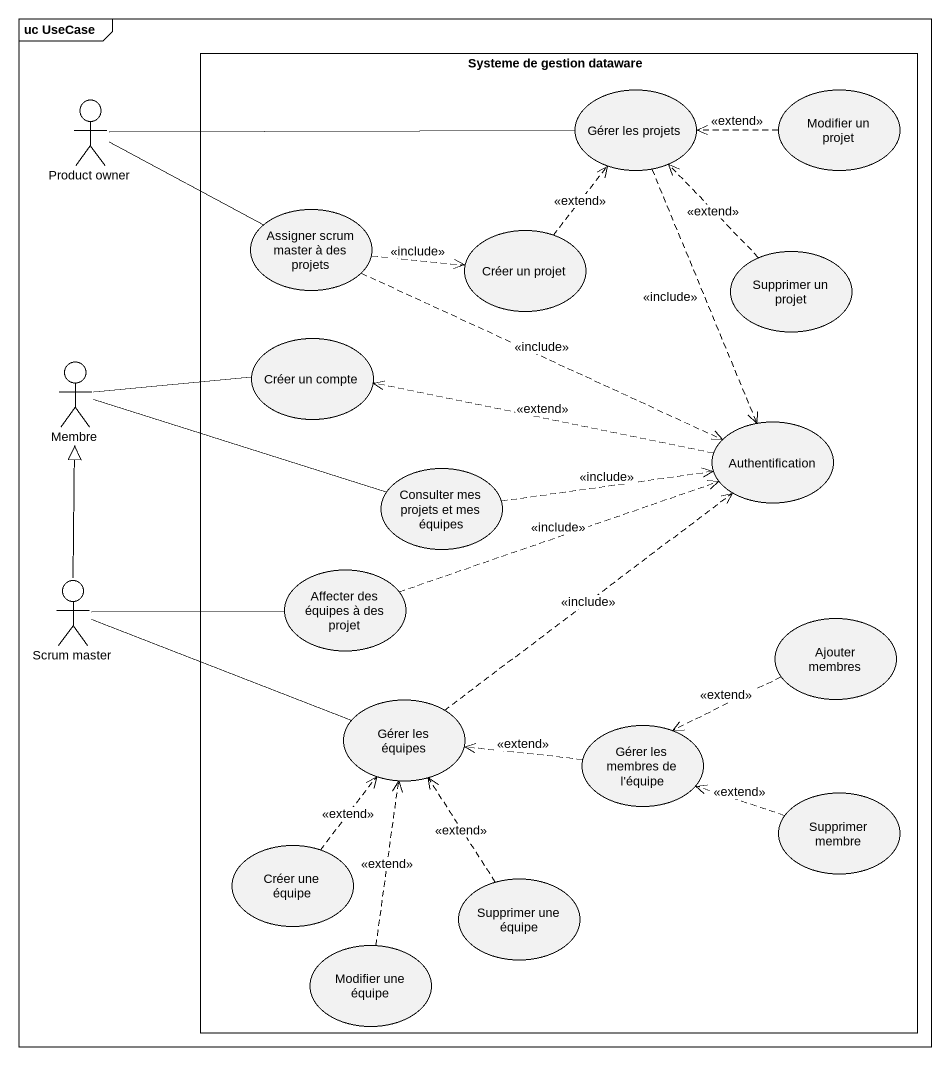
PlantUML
@startuml
mainframe uc UseCase
rectangle "Systeme de gestion dataware" as Systeme_de_gestion_dataware {
  usecase "Gérer les projets" as Gérer_les_projets
  usecase "Modifier un projet" as Modifier_un_projet
  usecase "Assigner scrum master à des projets" as Assigner_scrum_master_à_des
  usecase "Créer un projet" as Créer_un_projet
  usecase "Supprimer un projet" as Supprimer_un_projet
  usecase "Créer un compte" as Créer_un_compte
  usecase Authentification
  usecase "Consulter mes projets et mes équipes" as Consulter_mes_projets_et
  usecase "Affecter des équipes à des projet" as Affecter_des_équipes_à_des
  usecase "Ajouter membres" as Ajouter_membres
  usecase "Gérer les équipes" as Gérer_les_équipes
  usecase "Gérer les membres de l'équipe" as Gérer_les_membres_de_l
  usecase "Supprimer membre" as Supprimer_membre
  usecase "Créer une équipe" as Créer_une_équipe
  usecase "Supprimer une équipe" as Supprimer_une_équipe
  usecase "Modifier une équipe" as Modifier_une_équipe
}
actor "Product owner" as Product_owner
actor Membre
actor "Scrum master" as Scrum_master
Product_owner -right- Gérer_les_projets
Product_owner -right- Assigner_scrum_master_à_des
Gérer_les_projets ..> Authentification : <<include>>
Modifier_un_projet .left.> Gérer_les_projets : <<extend>>
Assigner_scrum_master_à_des .right.> Créer_un_projet : <<include>>
Assigner_scrum_master_à_des .right.> Authentification : <<include>>
Créer_un_projet .up.> Gérer_les_projets : <<extend>>
Supprimer_un_projet .up.> Gérer_les_projets : <<extend>>
Membre -right- Créer_un_compte
Membre -right- Consulter_mes_projets_et
Authentification .left.> Créer_un_compte : <<extend>>
Consulter_mes_projets_et .right.> Authentification : <<include>>
Scrum_master -up-|> Membre
Scrum_master -right- Affecter_des_équipes_à_des
Scrum_master -right- Gérer_les_équipes
Affecter_des_équipes_à_des .right.> Authentification : <<include>>
Ajouter_membres .left.> Gérer_les_membres_de_l : <<extend>>
Gérer_les_équipes .up.> Authentification : <<include>>
Gérer_les_membres_de_l .left.> Gérer_les_équipes : <<extend>>
Supprimer_membre .left.> Gérer_les_membres_de_l : <<extend>>
Créer_une_équipe .up.> Gérer_les_équipes : <<extend>>
Supprimer_une_équipe .up.> Gérer_les_équipes : <<extend>>
Modifier_une_équipe .up.> Gérer_les_équipes : <<extend>>
@enduml
